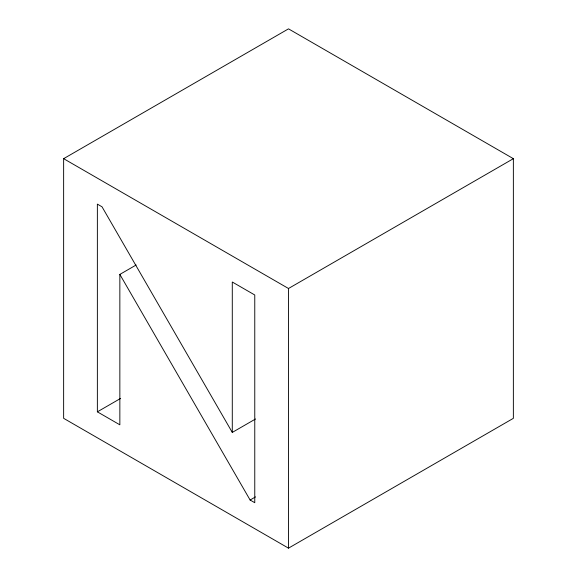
<?xml version="1.0" encoding="UTF-8"?>
<svg xmlns="http://www.w3.org/2000/svg" width="577" height="577" viewBox="0 0 577 577"><rect width="100%" height="100%" fill="white"/><g stroke="black" fill="none" stroke-linecap="round" stroke-linejoin="round"><path stroke-width="0.87" d="M63.636 158.675L288.5 28.85L513.364 158.675L513.364 418.325L288.5 548.15L63.636 418.325L63.636 158.675L288.5 288.5L513.364 158.675M255.546 418.989L232.286 432.418L102.021 206.804L97.369 204.114L97.369 411.834L119.85 424.816L119.85 274.407L136.136 265.002M97.369 411.834L120.629 398.404M119.85 274.407L250.115 500.021L255.539 496.891M250.115 500.021L254.767 502.711L254.767 294.991L232.286 282.009L232.286 432.418M288.5 288.5L288.5 548.15"/></g></svg>
